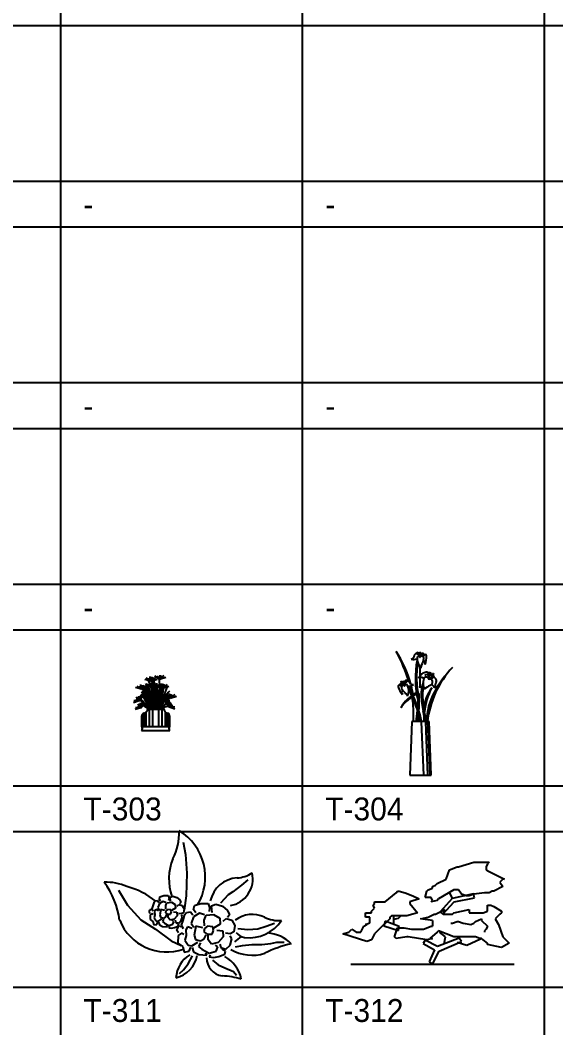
# Model space of a CAD drawing. Header units: millimetres. Extents: x 0 to 25200, y 0 to 17820.
# Drawn here: x 15522 to 18328, y 8963 to 14243 of the extents above; entities that cross this region are included whole.
import ezdxf
from ezdxf.enums import TextEntityAlignment as Align

# ---------------------------------------------------------------- set-up
doc = ezdxf.new("R2010")
doc.units = ezdxf.units.MM
doc.header["$LTSCALE"] = 100
doc.header["$MEASUREMENT"] = 0
for name, color, linetype in [('CO-TREE', 251, 'Continuous'), ('TB-FORM', 7, 'Continuous'), ('TB-TEXT', 4, 'Continuous')]:
    doc.layers.add(name, color=color, linetype=linetype)
doc.styles.add('DH-TEXT', font='')
doc.styles.get('DH-TEXT').set_extended_font_data('HY울릉도L')

# ---------------------------------------------------------------- blocks, each defined once
blk = doc.blocks.new('T-303')
at = {"layer": 'CO-TREE'}
for p, q in [((-25.3, 259.4), (-56.6, 268)), ((-25.3, 259.4), (-49.3, 275.4)), ((-25.3, 259.4), (-36.8, 275.3)), ((-25.3, 259.4), (-28.6, 284)), ((-25.3, 259.4), (-21.5, 281.2)), ((-25.3, 259.4), (-12.3, 279.7)), ((-25.3, 259.4), (0.2, 278.6)), ((-25.3, 259.4), (7.7, 270.2)), ((19.4, 269.1), (-4.6, 285.1)), ((19.4, 269.1), (7.8, 285)), ((19.4, 269.1), (23.2, 290.9)), ((19.4, 269.1), (32.4, 289.4)), ((19.4, 269.1), (44.9, 288.3)), ((19.4, 269.1), (52.4, 279.9)), ((-73.8, 217.5), (-105.1, 226.1)), ((-73.8, 217.5), (-97.8, 233.5)), ((-73.8, 217.5), (-85.4, 233.5)), ((-73.8, 217.5), (-77.1, 242.1)), ((-73.8, 217.5), (-70, 239.3)), ((-73.8, 217.5), (-60.9, 237.9)), ((-73.8, 217.5), (-48.3, 236.7)), ((-73.8, 217.5), (-40.8, 228.3)), ((-20.7, 226.7), (-52, 235.3)), ((-20.7, 226.7), (-44.7, 242.7)), ((-20.7, 226.7), (-32.3, 242.7)), ((-20.7, 226.7), (-24, 251.3)), ((-20.7, 226.7), (-17, 248.5)), ((-20.7, 226.7), (-7.8, 247.1)), ((-20.7, 226.7), (4.8, 245.9)), ((-20.7, 226.7), (12.3, 237.5)), ((35.6, 222.8), (4.3, 231.4)), ((35.6, 222.8), (11.6, 238.8)), ((35.6, 222.8), (24, 238.8)), ((35.6, 222.8), (32.3, 247.4)), ((35.6, 222.8), (39.3, 244.6)), ((35.6, 222.8), (48.5, 243.2)), ((35.6, 222.8), (61.1, 242)), ((35.6, 222.8), (68.6, 233.6)), ((-86.4, 156.6), (-104.9, 163.4)), ((-86.4, 156.6), (-102.8, 175.2)), ((-86.4, 156.6), (-95.4, 176.8)), ((-86.4, 156.6), (-87, 180.7)), ((-86.4, 156.6), (-75.9, 186.7)), ((-86.4, 156.6), (-65, 183.8)), ((42.8, 158.1), (23.1, 183.9)), ((42.8, 158.1), (33.4, 185.4)), ((42.8, 158.1), (55.1, 179.7)), ((42.8, 158.1), (43.3, 177.8)), ((42.8, 158.1), (59.1, 173.2)), ((42.8, 158.1), (65.5, 166.5)), ((75.8, 169.8), (44.5, 178.4)), ((75.8, 169.8), (51.7, 185.8)), ((75.8, 169.8), (64.2, 185.8)), ((75.8, 169.8), (72.5, 194.4)), ((75.8, 169.8), (79.5, 191.7)), ((75.8, 169.8), (88.7, 190.2)), ((75.8, 169.8), (101.2, 189)), ((75.8, 169.8), (108.7, 180.6)), ((-86.4, 156.6), (-117.2, 146.3)), ((-86.4, 156.6), (-115.3, 156.5)), ((-77.3, 120.3), (-108.1, 110.1)), ((-77.3, 120.3), (-106.1, 120.3)), ((-77.3, 120.3), (-95.8, 127.2)), ((-77.3, 120.3), (-93.6, 139)), ((-77.3, 120.3), (-86.3, 140.5)), ((-77.3, 120.3), (-77.8, 144.4)), ((-77.3, 120.3), (-66.7, 150.4)), ((-77.3, 120.3), (-55.8, 147.6)), ((-41.4, 115.9), (41.4, 115.9)), ((-41.4, 112.3), (41.4, 112.3)), ((-34.1, 115.9), (-34.1, 22.5)), ((-16.1, 115.9), (-16.1, 22.5)), ((16.1, 22.5), (16.1, 115.9)), ((34.1, 22.5), (34.1, 115.9)), ((42.8, 158.1), (75.7, 146.7)), ((42.8, 158.1), (74.7, 158)), ((67.9, 125.8), (48.2, 151.6)), ((67.9, 125.8), (58.5, 153.1)), ((67.9, 125.8), (80.2, 147.4)), ((67.9, 125.8), (68.4, 145.5)), ((67.9, 125.8), (84.2, 140.9)), ((67.9, 125.8), (90.6, 134.2)), ((67.9, 125.8), (99.8, 125.6)), ((67.9, 125.8), (100.7, 114.4)), ((-73.7, 74.8), (-73.7, 22.5)), ((-66.5, 89.2), (-66.5, 22.5)), ((-59.3, 92.6), (-59.3, 22.5)), ((-52.1, 96.8), (-52.1, 22.5)), ((52.1, 22.5), (52.1, 96.8)), ((59.3, 22.5), (59.3, 92.6)), ((66.5, 22.5), (66.5, 89.2)), ((73.7, 22.5), (73.7, 74.8)), ((-73.7, 22.5), (73.7, 22.5)), ((-73.7, 0), (73.7, 0))]:
    blk.add_line(p, q, dxfattribs=at)
for centre, radius, start, end in [((-779.7, -38.6), 800.8, 11.1272, 22.5671), ((-427.3, 93), 440.8, 2.9845, 23.206), ((-1483.5, -29), 1503.2, 5.5326, 11.3606), ((-1287.7, 149.9), 1312.6, 358.5183, 5.5926), ((-367.2, 11.7), 361.2, 16.772, 35.4091), ((-1584.1, -550.2), 1705.1, 22.9985, 27.1427), ((-342.3, 29.9), 343, 14.5264, 35.1059), ((-486.5, 3.5), 491.8, 13.2131, 28.4809), ((-367.7, 39.8), 377.6, 11.6278, 33.2587), ((-333.5, 53.6), 341.5, 10.5104, 31.7482), ((-415.6, 75.3), 425.9, 5.4715, 22.4948), ((-951.3, 95.4), 968.5, 1.2169, 9.077), ((-397.5, 128.6), 418, 358.258, 13.201), ((-4588.2, 714.8), 4655.2, 352.6085, 353.8832), ((-2932, 212.5), 2964.4, 358.134, 0.4989), ((547.8, 62.7), 516.9, 160.8703, 174.1548), ((-250.6, -58.4), 275.9, 39.1911, 53.7822), ((-339.2, -105), 375.5, 36.0355, 46.1496), ((-448.2, -70.1), 455.5, 24.105, 35.0289), ((-510.4, -94), 527.8, 23.4354, 34.3926), ((-203.6, 56.5), 214.2, 16.1176, 36.5688), ((243.7, 70), 220.1, 141.3748, 160.887), ((185.3, 62.6), 156.5, 133.2915, 159.8545), ((-170.4, -47.4), 207.5, 51.6046, 65.662), ((-70.1, 119.4), 28.8, 287.8987, 353.1908), ((66.6, 62.6), 63.4, 93.0985, 122.773), ((70.1, 119.4), 28.8, 186.8092, 252.1013), ((-55.7, 74.8), 18, 107.8987, 180), ((55.7, 74.8), 18, 0, 72.1013), ((-85.1, 11.2), 16, 315.4047, 44.5953), ((85.1, 11.2), 16, 135.4047, 224.5953)]:
    blk.add_arc(centre, radius, start, end, dxfattribs=at)
blk = doc.blocks.new('T-304')
at = {"layer": 'CO-TREE'}
for p, q in [((-2.5, 635), (-2.2, 635.8)), ((-2.4, 634.2), (-2.5, 635)), ((-2.2, 633.1), (-2.4, 634.2)), ((-2.2, 635.8), (-1.7, 636.6)), ((-1.7, 636.6), (-1.2, 635.2)), ((-1.2, 635.2), (-0.6, 635.7)), ((-0.6, 635.7), (-0.1, 636.3)), ((-0.4, 636.9), (0.6, 637.6)), ((-0.1, 636.3), (-0.4, 636.9)), ((0.6, 637.6), (1.7, 638)), ((1.7, 638), (1.8, 638)), ((1.8, 638), (2.5, 638)), ((2.3, 637.1), (1.8, 636.1)), ((1.8, 636.1), (1.8, 635.2)), ((1.8, 635.2), (2.4, 634.6)), ((2.9, 637.6), (2.3, 637.1)), ((2.4, 634.6), (3.2, 634.7)), ((2.5, 638), (2.9, 637.6)), ((3.2, 634.7), (2.7, 633.6)), ((-7.4, 626.1), (-7.2, 627.3)), ((-7.2, 627.3), (-6.4, 627.5)), ((-6.6, 628.9), (-6.2, 629.2)), ((-6.3, 628.2), (-6.6, 628.9)), ((-6.4, 627.5), (-6.3, 628.2)), ((-6.2, 629.2), (-6, 629.2)), ((-6, 629.2), (-5.3, 630)), ((-5.5, 631.3), (-5.3, 632.6)), ((-5.5, 630.9), (-5.5, 631.3)), ((-5.3, 630), (-5.5, 630.9)), ((-5.3, 632.6), (-4.2, 633.2)), ((-4.2, 633.2), (-3.9, 633.2)), ((-3.9, 633.2), (-3.8, 632.5)), ((-3.8, 632.5), (-2.2, 633.1)), ((-3.8, 632.5), (-3.8, 632.5)), ((0.6, 622.7), (0.2, 621.7)), ((0.2, 621.7), (0.9, 621.1)), ((1.7, 622.2), (0.6, 622.7)), ((0.9, 621.1), (1.5, 621.5)), ((1.1, 629.3), (1, 628.3)), ((1, 628.3), (1.9, 627.2)), ((2.2, 628.9), (1.1, 629.3)), ((1.9, 625.4), (1.1, 625.1)), ((1.1, 625.1), (1.5, 624.5)), ((1.5, 624.5), (2.8, 624.1)), ((1.5, 621.5), (2.1, 621.3)), ((2.2, 622.9), (1.7, 622.2)), ((2.7, 633.6), (1.9, 633.1)), ((1.9, 633.1), (1.9, 631.8)), ((1.9, 631.8), (2.4, 631.5)), ((1.9, 627.2), (2.2, 627)), ((2.6, 626.2), (1.9, 625.4)), ((2.8, 629.3), (2.2, 628.9)), ((2.2, 627), (2.6, 626.2)), ((3, 623.3), (2.2, 622.9)), ((2.4, 631.5), (2.8, 631.7)), ((2.8, 631.7), (2.9, 630.7)), ((2.9, 630.7), (2.8, 629.3)), ((2.8, 624.1), (3, 623.3)), ((-3.6, 571.7), (-3.6, 456.7)), ((58.9, 528.2), (59.3, 529)), ((59.3, 527.1), (58.9, 528.2)), ((59.3, 529), (60, 529.3)), ((60, 529.3), (61.9, 529.2)), ((61.9, 529.2), (62.4, 529.2)), ((62.4, 529.2), (63.1, 530.5)), ((63.1, 530.5), (63.8, 531.7)), ((63.8, 531.7), (65.8, 531.5)), ((65.8, 531.5), (67.1, 532.1)), ((67.1, 529.5), (66.8, 527.9)), ((67.1, 532.1), (69, 531.3)), ((68.3, 530.4), (67.1, 529.5)), ((69, 531.3), (68.3, 530.4)), ((-102, 489.4), (-102.6, 488.6)), ((-102.6, 488.6), (-102.3, 487.5)), ((-102.3, 487.5), (-101.4, 486.8)), ((-100.7, 489.4), (-102, 489.4)), ((-101.4, 486.8), (-99.7, 486.8)), ((-100.7, 488), (-100.7, 489.4)), ((-99.7, 488.4), (-100.7, 488)), ((-100.4, 484.9), (-100.6, 484.7)), ((-100.6, 484.7), (-99.9, 483.7)), ((-99.5, 485.4), (-100.4, 484.9)), ((-99.9, 483.7), (-99.1, 482.5)), ((-98.7, 489.4), (-99.7, 488.4)), ((-99.7, 486.8), (-99.2, 486.2)), ((-99.2, 486.2), (-99.5, 485.4)), ((-99.1, 482.5), (-97.6, 480.9)), ((-97, 488.5), (-98.7, 489.4)), ((-98, 487.7), (-97, 488.5)), ((-97.2, 486.8), (-98, 487.7)), ((-97.6, 480.9), (-96.6, 481.6)), ((-95.4, 487.9), (-97.2, 486.8)), ((-96.6, 481.6), (-96.9, 484)), ((-96.9, 484), (-95.9, 483.8)), ((-96.3, 480.7), (-96.5, 479.6)), ((-96.5, 479.6), (-95.6, 477.9)), ((-95.8, 481.8), (-96.3, 480.7)), ((-95.9, 483.8), (-95.8, 481.8)), ((-95.6, 477.9), (-94.4, 479.6)), ((-95.3, 487.8), (-95.4, 487.9)), ((-95.1, 487.5), (-95.3, 487.8)), ((-94.2, 477.5), (-95.2, 476.6)), ((-95.2, 476.6), (-95.1, 475.5)), ((-94.4, 486.4), (-95.1, 487.5)), ((-94.4, 479.6), (-95.1, 480.2)), ((-95.1, 480.2), (-92.9, 480.2)), ((-95.1, 475.5), (-93.1, 474.9)), ((-94.8, 485), (-94.4, 486.4)), ((-93.5, 484.8), (-94.8, 485)), ((-93.2, 478.6), (-94.2, 477.5)), ((-93, 486.2), (-93.5, 485.6)), ((-93.5, 485.6), (-93.5, 484.8)), ((-92.9, 480.2), (-93.2, 478.6)), ((-93.1, 474.9), (-92.6, 475.7)), ((-91.8, 485.7), (-93, 486.2)), ((-92.6, 475.7), (-90.9, 475.5)), ((-90.2, 484.7), (-91.8, 485.7)), ((-91.1, 483.3), (-90.2, 484.7)), ((-90.7, 482.1), (-91.1, 483.3)), ((-90.9, 475.5), (-91.1, 474.3)), ((-89.7, 480.8), (-90.7, 482.1)), ((-88.6, 483.3), (-89.7, 482.5)), ((-89.7, 482.5), (-89, 481.9)), ((-89, 481.9), (-89.7, 480.8)), ((-87.3, 482.9), (-88.6, 483.3)), ((-87.5, 481.1), (-86.7, 481.8)), ((-87.5, 479.8), (-87.5, 481.1)), ((-86.7, 479.7), (-87.5, 479.8)), ((-86.7, 481.8), (-87.3, 482.9)), ((-86.1, 480.8), (-86.7, 479.7)), ((-85.3, 480.4), (-86.1, 480.8)), ((-85.1, 479.3), (-85.3, 480.4)), ((-84.4, 478), (-85.1, 479.3)), ((-82.9, 480), (-84.4, 480.7)), ((-84.4, 480.7), (-84.4, 479.6)), ((-84.4, 479.6), (-83, 478.8)), ((-83.7, 477.7), (-84.4, 478)), ((-83, 478.8), (-83.7, 477.7)), ((44.3, 520.4), (46.9, 521.6)), ((46.9, 521.6), (47.2, 521.6)), ((47.2, 521.6), (47.3, 521.6)), ((47.3, 521.6), (48.1, 520.4)), ((48.1, 520.4), (48.7, 520.4)), ((48.7, 520.4), (49.6, 521.5)), ((49.4, 522), (48.9, 523)), ((48.9, 523), (50.4, 522.4)), ((49.6, 521.5), (49.4, 522)), ((50.4, 522.4), (51.3, 522.2)), ((51.3, 522.2), (52, 522.8)), ((51.6, 524.6), (53.6, 525)), ((51.9, 523.6), (51.6, 524.6)), ((52, 522.8), (51.9, 523.6)), ((53.6, 525), (54.7, 523.5)), ((55.8, 512), (54, 513.5)), ((54, 513.5), (54.5, 511.8)), ((54.5, 511.8), (56.2, 510.7)), ((54.7, 526.5), (56.7, 526.7)), ((55, 525.9), (54.7, 526.5)), ((54.7, 523.5), (56, 523.9)), ((56.1, 524.9), (55, 525.9)), ((56.2, 510.7), (55.6, 509.7)), ((57.3, 511.8), (55.8, 512)), ((56, 523.9), (56.1, 524.9)), ((56.7, 526.7), (57.3, 526.3)), ((57.3, 526.3), (58.1, 526.2)), ((58.1, 511.6), (57.3, 511.8)), ((60.5, 516.3), (57.9, 517)), ((57.9, 517), (58.3, 514)), ((58.1, 526.2), (59.3, 527.1)), ((58.5, 512), (58.1, 511.6)), ((58.3, 514), (58.5, 513.1)), ((58.5, 513.1), (58.5, 512)), ((59.9, 514.3), (60.5, 516.3)), ((61.6, 514.8), (59.9, 514.3)), ((62.7, 516), (61.6, 514.8)), ((62.9, 521.6), (62.3, 520.2)), ((62.3, 520.2), (63.6, 518.9)), ((63.6, 518.9), (62.7, 518.2)), ((62.7, 518.2), (62.7, 516)), ((64.2, 521.2), (62.9, 521.6)), ((64.2, 525.6), (63.2, 525)), ((63.2, 525), (63.9, 523.9)), ((63.9, 523.9), (66.1, 523.1)), ((67.2, 525.8), (64.2, 525.6)), ((65.6, 521.9), (64.2, 521.2)), ((66.1, 523.1), (65.6, 521.9)), ((66.8, 527.9), (67, 527.4)), ((67, 527.4), (67, 527)), ((67, 527), (67.2, 525.8)), ((-92.1, 473.9), (-92.8, 473.3)), ((-92.8, 473.3), (-91.3, 471.9)), ((-91.1, 474.3), (-92.1, 473.9)), ((-91.3, 471.9), (-89.7, 472.5)), ((-90.2, 470.5), (-91.3, 470.7)), ((-91.3, 470.7), (-91.1, 470.1)), ((-89.7, 472.5), (-90.2, 470.5)), ((-44.8, 280), (-56, 0)), ((44.8, 280), (-44.8, 280)), ((16.8, 0), (5.6, 278.4)), ((39.2, 0), (28, 279.3)), ((50.4, -0.2), (39.2, 279.8)), ((56, 0), (44.8, 280)), ((-56, 0), (56, 0))]:
    blk.add_line(p, q, dxfattribs=at)
for centre, radius, start, end in [((-624.3, 324.5), 593.4, 14.9273, 33.0143), ((-787.7, 284.7), 754.2, 15.8642, 28.7878), ((-12.1, 620.1), 21.5, 119.1855, 173.9785), ((-16.3, 631.6), 9.59, 333.0378, 130.7771), ((-2.1, 635.5), 5.72, 46.985, 173.9096), ((9.1, 647.7), 10.9, 227.7951, 270.5107), ((10.7, 628.3), 8.65, 6.0916, 99.5303), ((-51.3, 624.3), 17.9, 278.6038, 353.9785), ((-38.2, 672.4), 66.6, 261.0713, 287.8002), ((463.5, 505.4), 490.5, 168.5822, 193.8153), ((-14.8, 626.4), 6.87, 29.4684, 150.5316), ((510, 511.8), 530.5, 171.4709, 191.0462), ((-10.4, 613.9), 7.64, 37.421, 179.4356), ((59.2, 613.2), 77.2, 179.4356, 223.0073), ((-21.2, 622.8), 14.2, 352.0025, 29.4684), ((-3, 619.1), 1.44, 201.9995, 321.7439), ((6.5, 611.6), 10.6, 79.7861, 141.7439), ((10, 621.7), 5.91, 23.6266, 177.4232), ((-63.5, 618.2), 81.1, 328.9442, 354.5279), ((6.5, 611.5), 10.7, 354.5279, 79.7861), ((16.4, 624.7), 1.18, 216.8704, 358.8844), ((-6.4, 582.3), 30.4, 353.0503, 42.3922), ((24.6, 624.6), 7.04, 2.8779, 178.8844), ((-77, 619.5), 108.8, 337.9352, 2.8779), ((26.4, 564), 23.9, 148.9442, 188.4278), ((36.5, 491.8), 47.6, 103.4636, 135.0456), ((31, 524.7), 14.5, 343.8858, 112.9073), ((536.8, 220.4), 504.1, 137.0534, 173.2143), ((47.9, 525.9), 9.61, 30.8994, 125.3737), ((79.7, 545), 27.4, 210.8994, 221.0359), ((584.7, 157), 582.6, 135.6963, 151.4638), ((-99.1, 472.8), 8.65, 101.6329, 195.0716), ((-104.7, 491.5), 10.9, 290.6525, 302.1461), ((-89.8, 484.1), 5.72, 27.2536, 150.3724), ((-75.1, 485.7), 9.59, 70.3861, 228.1254), ((-67.4, 479.2), 14.2, 171.6948, 209.1607), ((-74.6, 480.3), 6.87, 50.6316, 171.6948), ((-74.9, 473.4), 21.5, 27.1847, 81.9777), ((-39.9, 491.4), 17.9, 207.1847, 282.5594), ((442, 187.3), 554.2, 142.4146, 144.7102), ((4.4, 474.8), 35.9, 85.6481, 114.243), ((204.5, 421.7), 200.5, 161.3003, 181.5186), ((3.4, 483.9), 26.9, 57.4112, 82.2148), ((111, 482.6), 96.5, 167.5844, 199.9109), ((29, 500.7), 12.5, 33.1598, 167.5844), ((27.1, 527.2), 2.64, 205.0086, 295.0383), ((33.8, 512.9), 13.1, 56.3871, 115.0383), ((46.4, 509.6), 7.24, 196.4717, 278.3097), ((35.3, 515.2), 10.4, 297.6321, 56.3871), ((68, 496.3), 22, 157.5334, 163.8559), ((49.4, 489), 13.6, 11.0881, 98.3097), ((55.2, 501.6), 8.13, 1.6592, 157.5334), ((43.5, 487.8), 19.6, 291.2078, 11.0881), ((115.3, 511.1), 66.3, 212.022, 235.4825), ((55.7, 510.8), 7.06, 325.3046, 356.9392), ((64.8, 510.3), 2.03, 93.0415, 176.9392), ((65.6, 493.8), 18.6, 337.919, 93.0415), ((79.7, 545), 27.4, 237.9705, 240.2567), ((61.3, 512.8), 9.62, 353.0056, 60.2567), ((112.7, 466.2), 36.2, 145.3273, 195.5457), ((-110.7, 464.3), 7.04, 22.2788, 198.2853), ((-14.1, 496.3), 108.8, 198.2853, 223.228), ((-103.1, 467.4), 1.18, 202.2788, 344.2928), ((69.1, 252.5), 199.4, 117.0293, 149.8526), ((106.7, 197.7), 261, 118.8127, 143.5967), ((-96.1, 466.9), 5.91, 23.74, 177.5366), ((-89.1, 458.6), 10.7, 121.3771, 206.6353), ((-26.2, 490.2), 81.1, 206.6353, 232.219), ((-66.6, 436.1), 30.4, 158.771, 208.1129), ((-89.2, 458.8), 10.6, 59.4193, 121.3771), ((-83, 469.1), 1.44, 239.4193, 359.1637), ((-74.3, 467), 7.64, 21.7276, 163.7422), ((-90.5, 407.2), 23.9, 12.7354, 52.219), ((-138.9, 441.2), 77.2, 338.1559, 21.7276), ((-69.4, 531.6), 66.6, 273.363, 300.0919), ((-477, 194.7), 490.5, 27.2057, 32.581), ((-522.7, 183.9), 530.5, 25.9046, 29.6923), ((-787.7, 284.7), 754.2, 11.3373, 13.9421), ((-624.3, 324.5), 593.4, 9.2827, 14.0191), ((-16.9, 421.1), 10.2, 2.477, 117.0293), ((-15, 419.1), 8.41, 355.5723, 118.8127), ((-16.2, 421.6), 5.76, 359.6241, 95.7193), ((270.4, 421), 259.7, 169.1626, 180.9789), ((214.1, 334.9), 197, 141.7687, 175.8202), ((82.3, 387.7), 87.8, 111.2078, 135.0318), ((323.3, 308.8), 302.6, 150.7094, 175.7756), ((376.2, 270.3), 345.2, 151.4638, 178.397), ((-787.7, 284.7), 754.2, 7.8511, 9.6222), ((-522.7, 183.9), 530.5, 10.4323, 25.3747), ((-532.4, 319.9), 496.4, 355.3911, 7.8511), ((-477, 194.7), 490.5, 10.0173, 26.6369), ((-624.3, 324.5), 593.4, 8.5144, 8.7719), ((-897.3, 427.3), 886.8, 355.3138, 359.6241), ((3172.5, 1171.5), 3280.2, 193.8153, 193.9033), ((-688.9, 392), 682.7, 355.5408, 2.477), ((408.1, 423.3), 404.1, 180.9789, 193.0102), ((408.1, 423.3), 397.4, 180.9789, 193.0102), ((-897.3, 427.3), 886.8, 350.4367, 354.1999), ((-688.9, 392), 682.7, 350.5566, 353.9426), ((-235.9, 274.5), 256.8, 1.2218, 13.0102), ((-235.9, 274.5), 263.6, 1.1906, 13.0102)]:
    blk.add_arc(centre, radius, start, end, dxfattribs=at)
blk = doc.blocks.new('T-311')
at = {"layer": 'CO-TREE'}
for p, q in [((-112.8, 379.8), (-99.5, 315.9)), ((-99.5, 315.9), (-93.5, 217.9)), ((-93.5, 217.9), (-96.5, 99.1)), ((227.2, 182.7), (194.4, 155)), ((-451.3, 129.2), (-404, 50.2)), ((147.7, 120.4), (123.4, 104.9)), ((194.4, 155), (147.7, 120.4)), ((-266.5, 61.9), (-270.8, 46.5)), ((-259.1, 70.6), (-266.5, 61.9)), ((-246.1, 72.4), (-259.1, 70.6)), ((-238.7, 63.2), (-246.1, 72.4)), ((-236.8, 58.2), (-244.3, 37.2)), ((-236.8, 80.5), (-233.8, 93.4)), ((-230, 70.6), (-236.8, 80.5)), ((-217.7, 69.4), (-236.8, 58.2)), ((-233.8, 93.4), (-214, 100.2)), ((-202.2, 64.4), (-217.7, 69.4)), ((-214, 100.2), (-190.5, 100.2)), ((-203.5, 47.7), (-197.3, 63.1)), ((-197.3, 63.1), (-173.5, 65.2)), ((-190.5, 100.2), (-186.2, 86.7)), ((-186.2, 86.7), (-188, 74.3)), ((-180.8, 92.1), (-166.3, 97.2)), ((-178.7, 71.4), (-180.8, 92.1)), ((-173.5, 65.2), (-153.9, 53.9)), ((-166.3, 97.2), (-145.7, 91)), ((-153.9, 53.9), (-152.9, 35.3)), ((-145.7, 91), (-130.2, 77.6)), ((-143.6, 44.6), (-134.3, 52.8)), ((-134.3, 52.8), (-116.7, 47.7)), ((-124, 64.2), (-130.4, 56.3)), ((-130.2, 77.6), (-124, 64.2)), ((-96.5, 99.1), (-106.9, 23.3)), ((-52.5, 48.4), (-19.6, 59.7)), ((-19.6, 59.7), (19.6, 59.7)), ((19.6, 59.7), (26.8, 37.1)), ((35.8, 46.1), (59.9, 54.7)), ((59.9, 54.7), (94.3, 44.4)), ((123.4, 104.9), (84.4, 61.5)), ((-404, 50.2), (-333.6, -27.2)), ((-290.3, 17.1), (-285.9, 23.6)), ((-284.5, 7), (-290.3, 17.1)), ((-285.9, 23.6), (-281.6, 30.5)), ((-275.2, 7), (-285.1, -0.5)), ((-281.6, 30.5), (-276.9, 26.5)), ((-270.8, 46.5), (-275.8, 31.7)), ((-275.8, 31.7), (-269, 21.2)), ((-267.1, 2), (-275.2, 7)), ((-255.4, 26.7), (-261.6, 17.5)), ((-261.6, 17.5), (-259.7, -0.5)), ((-241.2, 21.2), (-255.4, 26.7)), ((-244.3, 37.2), (-238.1, 28)), ((-238.1, 28), (-234.4, 24.9)), ((-229.3, 28), (-234.5, 0.2)), ((-234.5, 0.2), (-230.4, -13.3)), ((-207.6, 22.9), (-229.3, 28)), ((-202.5, 20.8), (-204.5, 10.5)), ((-204.5, 10.5), (-194.2, 3.3)), ((-202.5, 29.1), (-203.5, 47.7)), ((-203.5, -11.2), (-197.3, 1.2)), ((-193.2, 28), (-202.5, 20.8)), ((-194.2, 3.3), (-178.7, 3.3)), ((-176.6, 26), (-193.2, 28)), ((-191.1, -14.3), (-191.1, 1.2)), ((-178.7, 3.3), (-173.5, 14.6)), ((-173.5, 14.6), (-176.6, 26)), ((-152.9, 35.3), (-173.5, 21.8)), ((-163.2, 15.6), (-144.6, 13.6)), ((-144.6, 13.6), (-143.6, -5)), ((-121.9, 4.3), (-136.4, 6.4)), ((-110.5, 10.5), (-121.9, 4.3)), ((-116.7, 47.7), (-107, 30.1)), ((-107, 30.1), (-110.5, 10.5)), ((-94.8, 10.3), (-107.1, -4.1)), ((-73.1, 13.4), (-94.8, 10.3)), ((-60.8, -2.1), (-73.1, 13.4)), ((-57.7, 26.8), (-52.5, 48.4)), ((-46.4, 10.3), (-57.7, 26.8)), ((-25.8, 8.2), (-57.7, -10.3)), ((0, 0), (-25.8, 8.2)), ((8.2, -2.1), (47.8, 1.3)), ((26.8, 37.1), (23.7, 16.5)), ((39.2, 11.7), (35.8, 46.1)), ((47.8, 1.3), (80.5, -17.6)), ((94.3, 44.4), (120.1, 22)), ((120.1, 22), (130.5, -0.4)), ((-333.6, -27.2), (-257.5, -76)), ((-285.1, -0.5), (-285.7, -24.6)), ((-285.7, -24.6), (-270.2, -35.6)), ((-270.2, -35.6), (-266.5, -53)), ((-266.5, -53), (-250.4, -50.5)), ((-259.7, -0.5), (-264, -15.9)), ((-264, -15.9), (-254.2, -31.3)), ((-254.2, -31.3), (-241.8, -33.2)), ((-250.4, -50.5), (-244.9, -37.5)), ((-241.8, -33.2), (-223.2, -21.5)), ((-241.2, -38.1), (-236.8, -52.4)), ((-236.8, -52.4), (-220.2, -61)), ((-230.4, -13.3), (-214.9, -17.4)), ((-215.2, -23.9), (-220.8, -35.1)), ((-220.8, -35.1), (-210.3, -44.3)), ((-214.9, -17.4), (-203.5, -11.2)), ((-210.3, -44.3), (-187.4, -56.7)), ((-180.8, -27.7), (-191.1, -14.3)), ((-187.4, -56.7), (-165.8, -49.9)), ((-159.1, -22.6), (-180.8, -27.7)), ((-160.2, -36.9), (-167.6, -30.7)), ((-165.8, -49.9), (-160.2, -36.9)), ((-143.6, -5), (-159.1, -22.6)), ((-154.6, -28.3), (-151.6, -38.8)), ((-151.6, -38.8), (-135.5, -44.3)), ((-136.7, -49.9), (-147.2, -44.3)), ((-138, -59.8), (-136.7, -49.9)), ((-135.5, -44.3), (-121.9, -30.7)), ((-114.3, -29.9), (-122.6, -54.6)), ((-121.9, -30.7), (-116.3, -11)), ((-116.3, -11), (-121.3, -1.7)), ((-107.1, -4.1), (-114.3, -29.9)), ((-57.7, -10.3), (-70, -45.3)), ((-70, -45.3), (-59.7, -60.7)), ((-2.1, -27.9), (8.2, -2.1)), ((-0.4, -58.9), (-2.1, -27.9)), ((82.2, -48.6), (47.8, -70.9)), ((80.5, -17.6), (82.2, -48.6)), ((97.7, -33.1), (113.2, -19.3)), ((113.2, -19.3), (142.5, -27.9)), ((130.5, -0.4), (119.7, -13.6)), ((142.5, -27.9), (158.7, -57.2)), ((322.5, -59.4), (367.3, -43.8)), ((-257.5, -76), (-174.3, -136.3)), ((-220.2, -61), (-194.8, -62.9)), ((-194.8, -62.9), (-197.9, -55.4)), ((-184.3, -61.6), (-187.4, -68.4)), ((-187.4, -68.4), (-172.6, -70.3)), ((-172.6, -70.3), (-157.7, -67.2)), ((-157.7, -67.2), (-138, -59.8)), ((-146.7, -78.8), (-139.5, -68)), ((-137.1, -95.6), (-146.7, -78.8)), ((-139.5, -68), (-132.3, -56.5)), ((-121.5, -95.8), (-138, -108.1)), ((-132.3, -56.5), (-124.5, -63.2)), ((-122.6, -54.6), (-111.2, -72.1)), ((-108.2, -104), (-121.5, -95.8)), ((-88.6, -62.8), (-98.9, -78.3)), ((-98.9, -78.3), (-95.8, -108.1)), ((-64.9, -72.1), (-88.6, -62.8)), ((-59.7, -60.7), (-53.6, -65.9)), ((-45.1, -60.6), (-53.8, -107.1)), ((-9, -69.2), (-45.1, -60.6)), ((-0.4, -72.7), (-3.8, -89.9)), ((-3.8, -89.9), (13.4, -101.9)), ((-2.1, -126), (8.2, -105.4)), ((15.1, -60.6), (-0.4, -72.7)), ((13.4, -101.9), (39.2, -101.9)), ((42.7, -64.1), (15.1, -60.6)), ((18.6, -131.2), (18.6, -105.4)), ((39.2, -101.9), (47.8, -83)), ((47.8, -83), (42.7, -64.1)), ((65, -81.3), (96, -84.7)), ((96, -84.7), (97.7, -115.7)), ((133.9, -100.2), (109.8, -96.8)), ((152.8, -89.9), (133.9, -100.2)), ((158.7, -57.2), (152.8, -89.9)), ((173.6, -71.5), (227.2, -76.7)), ((227.2, -76.7), (279.1, -73.2)), ((279.1, -73.2), (322.5, -59.4)), ((-174.3, -136.3), (-122.6, -160.7)), ((-138, -108.1), (-139.1, -148.3)), ((-139.1, -148.3), (-113.3, -166.8)), ((-95.8, -108.1), (-103, -133.9)), ((-103, -133.9), (-86.5, -159.6)), ((-65.9, -162.7), (-35, -143.1)), ((-53.8, -107.1), (-46.9, -129.5)), ((-46.9, -129.5), (-21, -136.3)), ((-21.6, -147.2), (-30.9, -165.8)), ((-21, -136.3), (-2.1, -126)), ((35.8, -153.5), (18.6, -131.2)), ((71.9, -144.9), (35.8, -153.5)), ((97.7, -115.7), (71.9, -144.9)), ((79.3, -154.4), (84.5, -172)), ((133.9, -158.6), (143.2, -125.6)), ((143.2, -125.6), (134.9, -110.2)), ((199.6, -161.5), (248.6, -156.7)), ((248.6, -156.7), (299.7, -156)), ((299.7, -156), (346.7, -150.5)), ((346.7, -150.5), (379.1, -144.3)), ((379.1, -144.3), (417.8, -143.6)), ((-113.3, -166.8), (-107.1, -195.6)), ((-107.1, -195.6), (-80.3, -191.5)), ((-86.5, -159.6), (-65.9, -162.7)), ((-80.3, -191.5), (-71.1, -169.9)), ((-64.9, -170.9), (-57.7, -194.6)), ((-57.7, -194.6), (-29.9, -209)), ((-30.9, -165.8), (-13.4, -181.2)), ((-29.9, -209), (12.4, -212.1)), ((-13.4, -181.2), (24.7, -201.8)), ((12.4, -212.1), (7.2, -199.8)), ((24.7, -201.8), (60.8, -190.5)), ((29.9, -210), (24.7, -221.4)), ((70, -168.9), (57.7, -158.6)), ((60.8, -190.5), (70, -168.9)), ((74.2, -219.3), (107.1, -207)), ((84.5, -172), (111.2, -181.2)), ((109.2, -190.5), (91.7, -181.2)), ((107.1, -207), (109.2, -190.5)), ((111.2, -181.2), (133.9, -158.6)), ((161.6, -168.4), (199.6, -161.5)), ((-110.1, -289.3), (-85.8, -256.5)), ((-85.8, -256.5), (-63.4, -215)), ((24.7, -221.4), (49.4, -224.5)), ((42.2, -237.5), (70.6, -262.4)), ((49.4, -224.5), (74.2, -219.3)), ((70.6, -262.4), (106.2, -279)), ((-130.8, -308.4), (-110.1, -289.3)), ((106.2, -279), (151.1, -298)), ((151.1, -298), (166.7, -317))]:
    blk.add_line(p, q, dxfattribs=at)
for centre, radius, start, end in [((-442.3, 435.2), 310.1, 332.8363, 0.7382), ((-277.4, 198.1), 281.5, 328.6202, 58.9452), ((108.6, 186.1), 295.2, 158.6324, 197.9534), ((110, 188.5), 143, 280.2847, 12.3151), ((159.7, 360.2), 167.5, 273.588, 302.5202), ((-880.9, -89), 440.2, 7.817, 36.1629), ((-519.6, -117), 287.8, 66.9403, 91.1766), ((180.8, 39.1), 154.3, 93.9538, 167.6917), ((-517.5, -260.4), 423, 51.627, 74.8309), ((249.9, -151), 152.3, 65.2495, 126.2948), ((-197.6, 71.8), 266.9, 202.208, 289.0846), ((230.3, 89.3), 210.4, 264.5044, 325.4652), ((389.6, 139.4), 170, 243.4924, 274.7446), ((230.2, -37.1), 85.4, 220.1853, 256.432), ((316.1, -286.9), 192.2, 44.2576, 85.4646), ((274.5, -263.6), 169.3, 118.3309, 134.2779), ((564.3, -678.3), 537.1, 101.8736, 117.5461), ((0.3, -338.6), 150.3, 121.0284, 177.025), ((249.7, 14.4), 226.5, 240.2268, 286.9993), ((-184, -187.8), 147.1, 283.4261, 350.0237), ((107.4, -225.3), 96.4, 180.0451, 261.0071), ((19.1, -372.6), 177, 11.3443, 60.5332), ((80.2, -690.5), 370.2, 72.3187, 88.1237)]:
    blk.add_arc(centre, radius, start, end, dxfattribs=at)
blk = doc.blocks.new('T-312')
at = {"layer": 'CO-TREE'}
for p, q in [((89.7, 432.6), (107.1, 481.3)), ((107.1, 481.3), (147.1, 497)), ((147.1, 497), (154, 497)), ((154, 497), (234, 521.4)), ((234, 521.4), (242.7, 521.4)), ((242.7, 521.4), (298.4, 521.4)), ((298.4, 521.4), (314.1, 521.4)), ((305.4, 512.7), (298.4, 497)), ((298.4, 497), (298.4, 481.3)), ((298.4, 481.3), (314.1, 472.6)), ((314.1, 521.4), (305.4, 512.7)), ((42.7, 410), (89.7, 432.6)), ((314.1, 472.6), (394.1, 432.6)), ((378.4, 425.7), (369.7, 417)), ((385.4, 432.6), (378.4, 425.7)), ((378.4, 425.7), (378.4, 425.7)), ((394.1, 432.6), (385.4, 432.6)), ((-173, 361.3), (-166.1, 370)), ((-166.1, 370), (-157.4, 370)), ((-157.4, 370), (-126.1, 361.3)), ((-21.7, 337), (-13, 370)), ((-13, 370), (-6, 377)), ((-6, 377), (18.3, 385.7)), ((18.3, 394.4), (34, 401.3)), ((18.3, 385.7), (18.3, 394.4)), ((34, 401.3), (42.7, 410)), ((129.7, 377), (49.6, 330)), ((154, 377), (129.7, 377)), ((169.7, 354.3), (154, 377)), ((329.7, 370), (314.1, 361.3)), ((338.4, 370), (329.7, 370)), ((385.4, 394.4), (338.4, 370)), ((369.7, 417), (385.4, 394.4)), ((-230.4, 314.3), (-173, 361.3)), ((-126.1, 361.3), (-86, 345.7)), ((-53, 330), (-101.7, 314.3)), ((-86, 345.7), (-53, 330)), ((9.6, 337), (-21.7, 337)), ((18.3, 321.3), (9.6, 337)), ((9.6, 314.3), (18.3, 321.3)), ((42.7, 321.3), (9.6, 314.3)), ((49.6, 330), (42.7, 321.3)), ((120.2, 331), (57.6, 262.2)), ((124.4, 330), (107.1, 363)), ((232.1, 355.5), (120.2, 331)), ((131.7, 313.3), (237.1, 335.5)), ((194, 345.7), (169.7, 354.3)), ((209.7, 345.7), (194, 345.7)), ((234, 354.3), (209.7, 345.7)), ((237.1, 335.5), (232.1, 355.5)), ((289.7, 361.3), (234, 354.3)), ((314.1, 361.3), (289.7, 361.3)), ((-301.8, 265.6), (-286.1, 281.3)), ((-301.8, 256.9), (-301.8, 265.6)), ((-293.1, 296.9), (-286.1, 305.6)), ((-286.1, 281.3), (-293.1, 296.9)), ((-286.1, 314.3), (-237.4, 314.3)), ((-286.1, 305.6), (-286.1, 314.3)), ((-237.4, 314.3), (-230.4, 314.3)), ((-101.7, 314.3), (-101.7, 305.6)), ((-101.7, 305.6), (-61.7, 256.9)), ((34, 250), (82.7, 274.3)), ((70.8, 248.8), (131.7, 313.3)), ((82.7, 274.3), (74, 250)), ((129.7, 256.9), (209.7, 274.3)), ((209.7, 274.3), (209.7, 256.9)), ((282.8, 256.9), (305.4, 265.6)), ((305.4, 265.6), (305.4, 296.9)), ((305.4, 296.9), (322.8, 296.9)), ((322.8, 296.9), (338.4, 290)), ((322.8, 296.9), (322.8, 296.9)), ((338.4, 290), (378.4, 265.6)), ((378.4, 265.6), (378.4, 256.9)), ((-333.1, 250), (-333.1, 256.9)), ((-333.1, 256.9), (-301.8, 256.9)), ((-333.1, 234.3), (-333.1, 250)), ((-310.5, 234.3), (-333.1, 234.3)), ((-310.5, 204.4), (-310.5, 234.3)), ((-206.1, 225.6), (-261.7, 169.9)), ((-230.5, 213.3), (-237.1, 188.8)), ((-156.4, 184.4), (-230.5, 213.3)), ((-197.4, 241.3), (-206.1, 234.3)), ((-206.1, 234.3), (-206.1, 225.6)), ((-117.4, 241.3), (-197.4, 241.3)), ((-185.2, 194.3), (-185.2, 243)), ((-185.2, 223.9), (-160.8, 229.1)), ((-160.8, 229.1), (-150.4, 239.5)), ((-86, 250), (-117.4, 241.3)), ((-61.7, 256.9), (-86, 250)), ((-46, 225.6), (-6, 234.3)), ((18.3, 216.9), (-46, 225.6)), ((-6, 234.3), (27, 250)), ((18.3, 216.9), (18.3, 185.6)), ((27, 250), (34, 250)), ((57.6, 262.2), (70.8, 248.8)), ((74, 250), (98.4, 250)), ((98.4, 250), (122.7, 250)), ((122.7, 250), (129.7, 256.9)), ((209.7, 256.9), (282.8, 256.9)), ((242.7, 210), (274.1, 225.6)), ((274.1, 225.6), (274.1, 216.9)), ((274.1, 216.9), (305.4, 185.6)), ((369.7, 250), (345.4, 225.6)), ((345.4, 225.6), (362.8, 194.3)), ((378.4, 256.9), (369.7, 250)), ((-421.8, 154.3), (-406.1, 169.9)), ((-406.1, 169.9), (-381.8, 154.3)), ((-357.4, 154.3), (-341.8, 185.6)), ((-341.8, 185.6), (-326.1, 194.3)), ((-333.1, 194.3), (-310.5, 204.4)), ((-333.1, 194.3), (-333.1, 194.3)), ((-326.1, 194.3), (-333.1, 194.3)), ((-261.7, 169.9), (-286.1, 145.6)), ((-237.1, 188.8), (-161.3, 164.4)), ((-181.7, 129.9), (-166.1, 176.9)), ((-166.1, 176.9), (-133, 176.9)), ((-161.3, 164.4), (-156.4, 184.4)), ((-133, 176.9), (-93, 169.9)), ((-93, 169.9), (-30.4, 169.9)), ((-30.4, 169.9), (9.6, 185.6)), ((9.6, 185.6), (18.3, 185.6)), ((9.6, 185.6), (9.6, 185.6)), ((49.6, 161.2), (42.7, 154.3)), ((129.7, 129.9), (49.6, 161.2)), ((114, 201.3), (122.7, 201.3)), ((122.7, 201.3), (147.1, 210)), ((147.1, 210), (147.1, 210)), ((147.1, 210), (154, 210)), ((154, 210), (178.4, 201.3)), ((178.4, 201.3), (218.4, 194.3)), ((218.4, 194.3), (234, 201.3)), ((234, 201.3), (242.7, 210)), ((298.4, 169.9), (289.7, 161.2)), ((289.7, 161.2), (289.7, 154.3)), ((305.4, 185.6), (298.4, 169.9)), ((305.4, 185.6), (305.4, 185.6)), ((305.4, 185.6), (305.4, 185.6)), ((362.8, 194.3), (385.4, 129.9)), ((-453.1, 145.6), (-421.8, 154.3)), ((-326.1, 105.6), (-453.1, 145.6)), ((-381.8, 154.3), (-357.4, 154.3)), ((-301.8, 114.3), (-326.1, 105.6)), ((-286.1, 145.6), (-301.8, 114.3)), ((-173, 121.2), (-181.7, 129.9)), ((-117.4, 129.9), (-173, 121.2)), ((-110.4, 129.9), (-117.4, 129.9)), ((-13, 114.3), (-110.4, 129.9)), ((-21.4, 113.3), (-31.3, 95.5)), ((42.8, 80), (-21.4, 113.3)), ((18.3, 121.2), (-13, 114.3)), ((42.7, 154.3), (2.7, 121.2)), ((2.7, 121.2), (18.3, 121.2)), ((158, 124.4), (42.8, 80)), ((52.7, 55.5), (169.6, 106.6)), ((86.2, 129.9), (54.9, 154.3)), ((79.2, 93.4), (86.2, 129.9)), ((209.7, 129.9), (129.7, 129.9)), ((169.6, 106.6), (158, 124.4)), ((197.5, 86.4), (268.8, 119.5)), ((242.7, 129.9), (209.7, 129.9)), ((265.4, 121.2), (242.7, 129.9)), ((274.1, 121.2), (265.4, 121.2)), ((282.8, 114.3), (274.1, 121.2)), ((305.4, 96.9), (282.8, 114.3)), ((385.4, 129.9), (409.7, 105.6)), ((-31.3, 95.5), (28, 62.2)), ((28, 62.2), (0, 0)), ((18.1, -13.3), (52.7, 55.5)), ((147.1, 102.1), (197.5, 86.4)), ((305.4, 89.9), (305.4, 96.9)), ((378.4, 74.3), (305.4, 89.9)), ((418.4, 96.9), (378.4, 74.3)), ((409.7, 105.6), (418.4, 96.9)), ((0, 0), (18.1, -13.3)), ((-409.8, -13.3), (446.1, -13.3))]:
    blk.add_line(p, q, dxfattribs=at)

msp = doc.modelspace()

# ---------------------------------------------------------------- linework, layer by layer
at = {"layer": 'TB-FORM', "color": 251}
for p, q in [((15733.3, 16350), (15733.3, 510)), ((17000, 16350), (17000, 510)), ((18266.7, 16350), (18266.7, 510)), ((24600, 14214), (13200, 14214)), ((24600, 13398), (13200, 13398)), ((24600, 13158), (13200, 13158)), ((24600, 12342), (13200, 12342)), ((24600, 12102), (13200, 12102)), ((24600, 11286), (13200, 11286)), ((24600, 10230), (13200, 10230)), ((24600, 9990), (13200, 9990)), ((24600, 9174), (13200, 9174))]:
    msp.add_line(p, q, dxfattribs=at)
at = {"layer": 'TB-FORM'}
msp.add_line((24600, 11046), (13200, 11046), dxfattribs=at)

# ---------------------------------------------------------------- block references
at = {"layer": 'CO-TREE'}
for name, p in [('T-304', (17619.1, 10287.8)), ('T-303', (16231.8, 10520.4)), ('T-311', (16487.7, 9555.8)), ('T-312', (17664.7, 9309.5))]:
    msp.add_blockref(name, p, dxfattribs=at)

# ---------------------------------------------------------------- texts
at = {"layer": 'TB-TEXT', "style": 'DH-TEXT'}
for s, p in [('-', (15853.3, 13278)), ('-', (17120, 13278)), ('-', (15853.3, 12222)), ('-', (17120, 12222)), ('-', (15853.3, 11166)), ('-', (17120, 11166)), ('T-303', (15853.3, 10110)), ('T-304', (17120, 10110)), ('T-311', (15853.3, 9054)), ('T-312', (17120, 9054))]:
    msp.add_text(s, height=120, dxfattribs=at).set_placement(p, align=Align.MIDDLE_LEFT)

doc.saveas('drawing.dxf')
